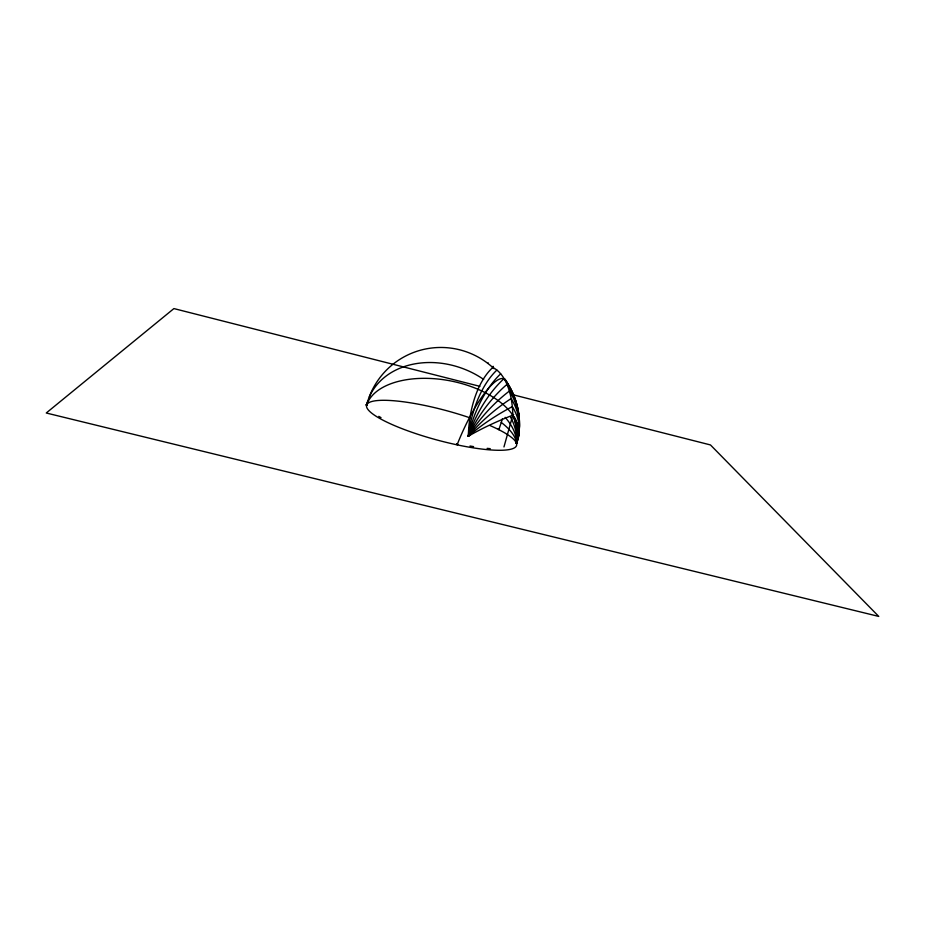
<?xml version="1.0" encoding="UTF-8"?>
<svg xmlns="http://www.w3.org/2000/svg" width="925" height="925" viewBox="0 0 925 925"><rect width="100%" height="100%" fill="white"/><g stroke="black" fill="none" stroke-linecap="round" stroke-linejoin="round"><path stroke-width="1.39" d="M516.023 442.416C517.214 444.532 517.769 441.306 516.104 442.404M367.225 405.266C365.456 405.046 367.248 404.595 367.271 405.162M366.15 404.815L367.237 404.907L366.115 404.688M367.734 401.196A77.608 61.859 20.4 0 0 366.52 405.566A77.642 42.423 10.9 0 1 457.875 382.534A77.642 42.423 10.9 0 1 516.451 443.144L518.451 428.668A77.515 76.937 57.1 0 0 518.462 422.494M503.963 446.96L512.808 415.186A64.669 33.716 -81.6 0 0 492.748 367.479L493.106 366.3L492.771 367.479A75.341 40.48 -87.4 0 0 468.339 436.23A75.353 16.372 -22.6 0 1 512.808 415.186M508.288 385.251L507.363 384.58M488.18 363.074L488.284 362.947M512.357 414.55L513.583 414.527M513.502 414.666L512.843 414.747A77.619 61.883 20.4 0 1 516.451 443.144A77.665 28.987 16 0 0 501.234 422.401M487.117 448.371L490.25 448.66M470.004 446.012L473.565 446.602M479.902 386.349L173.9 308.58L46.25 413.001L878.75 616.42L710.458 444.937L513.433 394.871M498.933 429.732L498.806 429.674A66.877 16.407 -66.1 0 0 502.402 418.736M378.788 416.366L381.019 417.637M510.982 391.98L511.375 392.801M490.053 425.569A77.677 15.401 15 0 1 474.352 448.024A77.677 15.401 15 0 1 366.531 406.433A77.677 15.401 15 0 1 470.016 417.846M369.353 396.964A77.608 61.859 20.4 0 1 483.671 379.435M512.647 414.412A77.608 61.859 20.4 0 1 516.451 443.144A77.608 60.853 7.9 0 0 518.728 434.692M366.52 405.566A77.561 76.983 57 0 1 494.031 368.659M518.497 423.65A77.561 76.983 57 0 1 516.451 443.144A77.654 41.648 17.1 0 0 505.154 417.348M510.554 417.152A77.631 52.76 18.5 0 1 516.451 443.144A77.596 67.074 5.7 0 0 518.486 435.421M518.162 425.13A77.561 75.677 35.9 0 1 516.451 443.144A77.573 76.555 -17.9 0 0 504.518 378.66M517.734 425.118A77.573 73.445 28.3 0 1 516.451 443.144A77.584 77.261 -60.5 0 0 506.669 382.441M516.994 422.922A77.584 70.358 24.5 0 1 516.451 443.144A77.584 71.618 2.2 0 0 518.416 435.085M515.283 418.262A77.596 66.473 22.1 0 1 516.451 443.144A77.573 74.728 -3.8 0 0 518.543 433.513M516.451 443.144A77.631 52.713 9.6 0 0 512.311 406.63A75.341 22.397 -31.4 0 0 468.339 436.23A75.33 39.891 -79.7 0 1 496.875 370.081M519.399 428.46A77.608 60.853 7.9 0 0 511.155 398.548A75.33 27.392 -39.8 0 0 468.339 436.23A75.318 38.746 -71.9 0 1 500.668 373.816M519.434 427.489A77.596 67.074 5.7 0 0 509.363 391.09A75.318 31.415 -48.1 0 0 468.339 436.23A75.318 37 -64.1 0 1 504.056 378.614A77.573 74.728 -3.8 0 1 519.087 428.61M519.364 426.841A77.584 71.618 2.2 0 0 506.981 384.407A75.318 34.595 -56.1 0 0 468.339 436.23M457.112 444.833A66.877 16.407 -66.1 0 1 506.808 382.372M498.39 428.83L499.396 429.154L498.39 428.83M456.73 443.954L457.863 444.474L456.788 443.954"/></g></svg>
